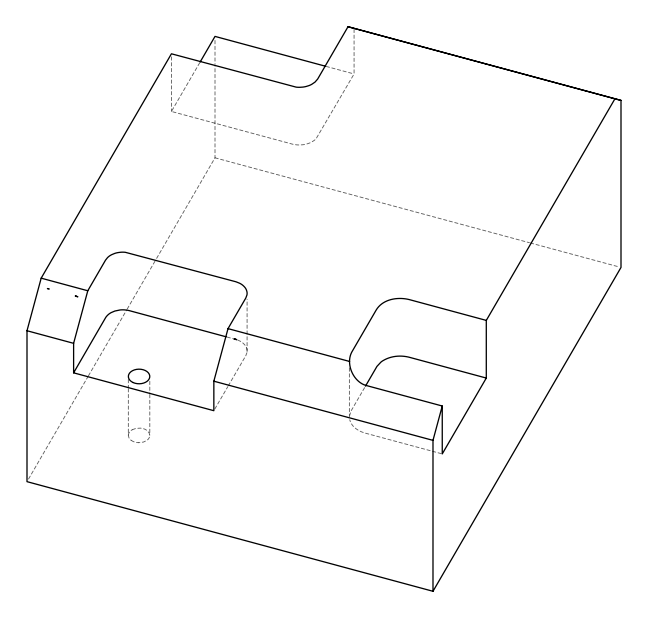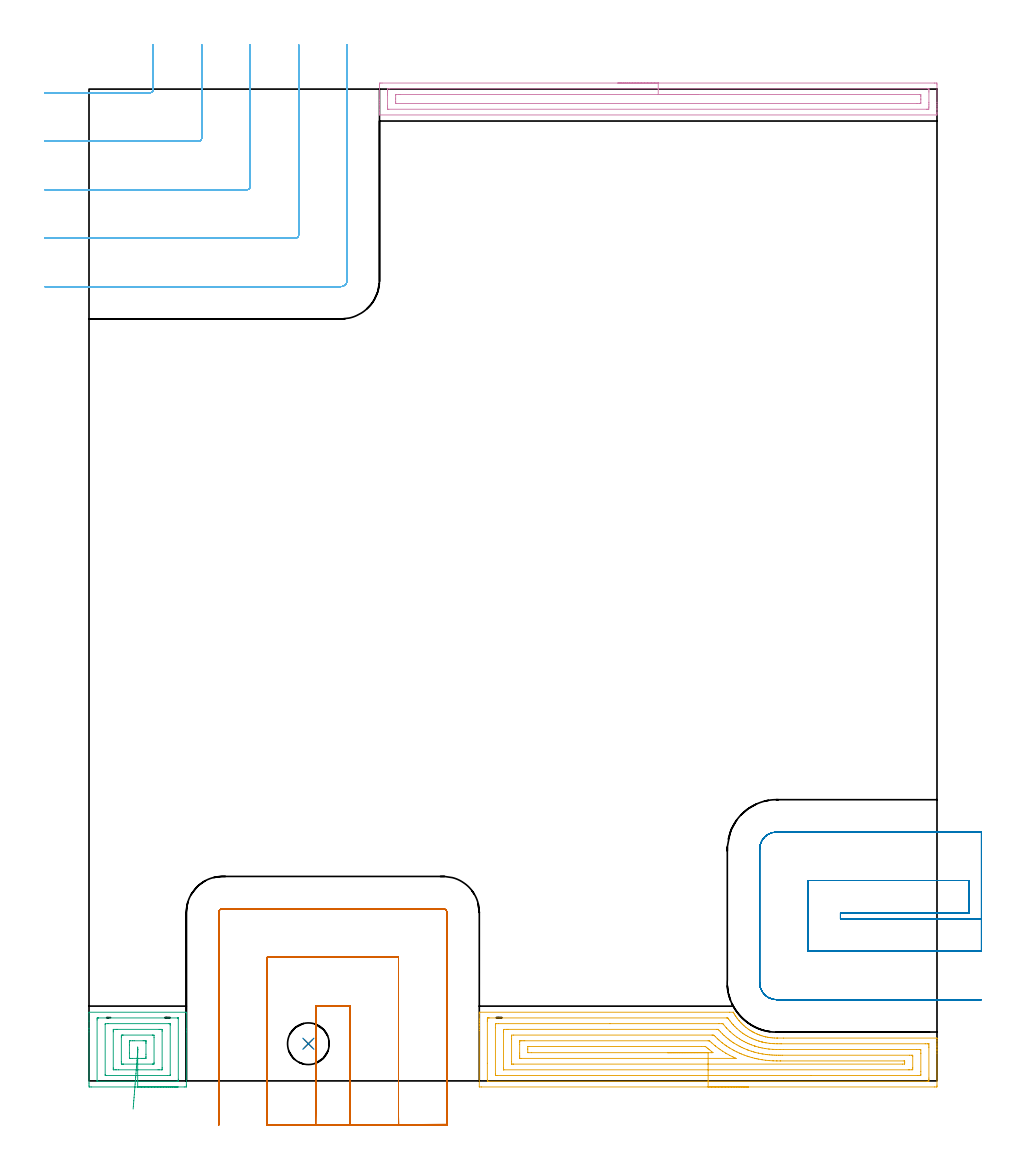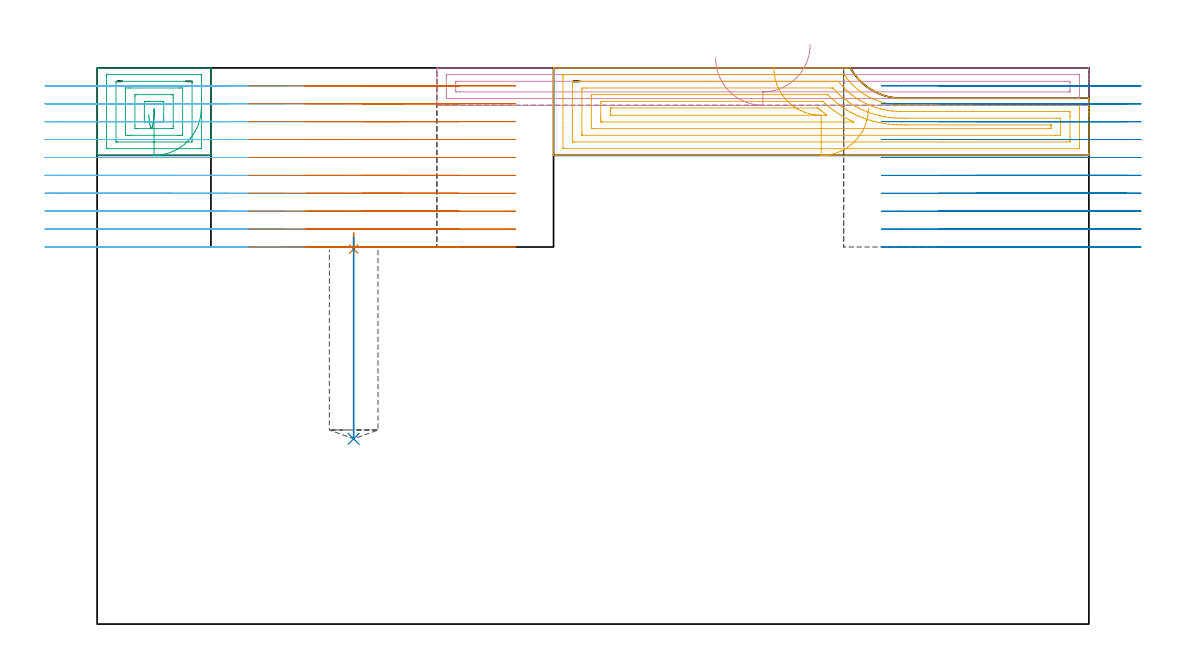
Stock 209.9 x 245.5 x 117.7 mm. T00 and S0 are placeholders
(PLAN: 8 operations, 3 tool changes, 38.9 min)
(1 SPOT_DRILL | STEP1POCKET | NXT0321_9005460120000 | 0.04 min | 4175 mm3)
(2 DRILL_BLIND_HOLE_INTO_CENTER | STEP1POCKET | NXT0301_074 | 0.18 min | 3334 mm3)
(3 AREA_MILL | FG_CHAMFER_SURFACE | UGT0205_001 | 1.64 min | 5447 mm3)
(4 AREA_MILL_1 | FG_CHAMFER_SURFACE_1 | UGT0205_001 | 3.53 min | 4460 mm3)
(5 AREA_MILL_2 | FG_CHAMFER_SURFACE_2 | UGT0205_001 | 5.85 min | 20714 mm3)
(6 MILL_CORNER_NOTCH_RECTANGULAR | CORNER_NOTCH_RECTANGULAR | NXT0201_012 | Follow Part, ap 4, ae 75% | 9.86 min | 154166 mm3)
(7 MILL_SLOT | SLOT_PARTIAL_RECTANGULAR | NXT0201_012 | Follow Part, ap 4, ae 75% | 9.92 min | 130879 mm3)
(8 MILL_SLOT_1 | SLOT_PARTIAL_RECTANGULAR_1 | NXT0201_012 | Follow Part, ap 4, ae 75% | 7.93 min | 109747 mm3)
(TOOL NXT0321_9005460120000 | NC Spot Drill, 142deg, 12mm, Carbide, Uncoated | D12 PA142 FL30 Z2)
(TOOL NXT0301_074 | Carbide Drill 10.3mm [860.1-1030-031A1-MM 2214] | D10.3 PA140 FL55 Z2)
(TOOL UGT0205_001 | Chamfer Mill 20 x 3 x 45 deg. | D20 FL50 Z2)
(TOOL NXT0201_012 | ENDMILL 16mm [2P460-1600-NA 1630] | D16 FL38 Z6)
(OP 1 SPOT_DRILL)
G17 G21 G94 G90
T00 M6
G54
G17 G0 G90 X54.3 Y9.2 S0 M3
G43 Z127.7 H0
G94 G81 G98 Z79.357 F250. R82.8
G80
M5
M2
(OP 2 DRILL_BLIND_HOLE_INTO_CENTER)
G17 G21 G94 G90
T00 M6
G54
G17 G0 G90 X54.3 Y9.2 S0 M3
G43 Z127.7 H1
G94 G81 G98 Z39.2 F250. R81.8
G80
M5
M2
(OP 3 AREA_MILL)
G17 G21 G94 G90
T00 M6
G54
G17 G0 G90 X22.05 Y-1.5 S1061 M3
G43 Z127.7 H0
Z109.2
G94 G1 X22.012 Z108.328 F250.
X21.898 Z107.463
X21.709 Z106.612
X21.447 Z105.78
X21.113 Z104.974
X20.71 Z104.2
X20.242 Z103.464
X19.71 Z102.772
X19.121 Z102.129
X18.478 Z101.54
X17.786 Z101.008
X17.05 Z100.54
X16.276 Z100.137
X15.47 Z99.803
X14.638 Z99.541
X13.786 Z99.352
X12.922 Z99.238
X12.05 Z99.2
X0.524
X0.085 Y-1.494 Z99.203
X0.008 Y-1.491 Z99.205
X0.004 Y-1.058 Z99.638
X0. Y-0.537 Z100.159
Y12.154 Z112.848
Y12.875 Z113.573
Y13.035 Z113.733
Y14.796 Z115.493
X0.001 Y16.842 Z117.54
X0.01 Y16.995 Z117.692
X0.081 Y17. Z117.7
X24.019
X24.09 Y16.995 Z117.692
X24.1 Y16.839 Z117.538
Y12.875 Z113.573
Y12.154 Z112.848
Y-1.058 Z99.638
X24.096 Y-1.422 Z99.274
X24.09 Y-1.492 Z99.205
X24.019 Y-1.498 Z99.198
X23.576 Y-1.5 Z99.2
X12.05
Y-0.086 Z100.614
X2.205
X2.088 Y-0.084 Z100.616
X2.031 Y-0.081 Z100.619
X2.01 Y-0.079 Z100.621
X2.007 Y-0.063 Z100.637
X2.003 Y-0.012 Z100.688
X2. Y0.118 Z100.818
X2.001 Y15.091 Z115.791
X2.005 Y15.386 Z116.086
X2.01 Y15.577 Z116.277
X2.099 Y15.58 Z116.28
X2.297 Y15.585 Z116.285
X2.389
X21.895 Y15.586 Z116.286
X22.012 Y15.584 Z116.284
X22.069 Y15.581 Z116.281
X22.09 Y15.579 Z116.279
X22.093 Y15.563 Z116.263
X22.097 Y15.512 Z116.212
X22.1 Y15.382 Z116.082
X22.099 Y0.409 Z101.109
X22.095 Y0.113 Z100.813
X22.09 Y-0.077 Z100.623
X22.001 Y-0.08 Z100.62
X21.803 Y-0.085 Z100.615
X21.711 Y-0.086 Z100.614
X12.05
Y1.328 Z102.028
X4.327 Y1.329 Z102.029
X4.07 Y1.333 Z102.033
X4.016 Y1.335 Z102.035
X4.005 Y1.445 Z102.145
X4.001 Y1.515 Z102.215
Y13.985 Z114.685
X4.005 Y14.055 Z114.755
X4.016 Y14.165 Z114.865
X4.07 Y14.167 Z114.867
X4.7 Y14.171 Z114.871
X19.772
X20.03 Y14.17 Z114.87
X20.065 Y14.168 Z114.868
X20.08 Y14.166 Z114.866
X20.09 Y14.124 Z114.824
X20.098 Y13.985 Z114.685
X20.1 Y13.915 Z114.615
Y13.846 Z114.546
X20.099 Y1.515 Z102.215
X20.095 Y1.445 Z102.145
X20.084 Y1.335 Z102.035
X20.03 Y1.333 Z102.033
X19.4 Y1.329 Z102.029
X12.05 Y1.328 Z102.028
Y2.743 Z103.443
X7.338
X6.73
X6.45 Y2.744 Z103.444
X6.056 Y2.748 Z103.448
X6.016 Y2.749 Z103.449
X6.01 Y2.801 Z103.501
X6.005 Y2.931 Z103.631
X6. Y3.19 Z103.89
Y12.154 Z112.854
X6.003 Y12.517 Z113.217
X6.007 Y12.698 Z113.398
X6.01 Y12.741 Z113.441
X6.017 Y12.751 Z113.451
X6.037 Y12.753 Z113.453
X6.125 Y12.755 Z113.455
X6.73 Y12.757 Z113.457
X7.009
X17.37
X17.65 Y12.756 Z113.456
X18.044 Y12.752 Z113.452
X18.084 Y12.751 Z113.451
X18.09 Y12.699 Z113.399
X18.095 Y12.569 Z113.269
X18.099 Y12.31 Z113.01
X18.1 Y3.346 Z104.046
X18.097 Y2.983 Z103.683
X18.093 Y2.802 Z103.502
X18.09 Y2.759 Z103.459
X18.083 Y2.749 Z103.449
X18.063 Y2.747 Z103.447
X17.975 Y2.745 Z103.445
X17.37 Y2.743 Z103.443
X17.091
X12.05
Y4.157 Z104.857
X8.504
X8.433
X8.292 Y4.159 Z104.859
X8.019 Y4.164 Z104.864
X8.01 Y4.227 Z104.927
X8.001 Y4.726 Z105.426
Y10.892 Z111.592
X8.007 Y11.273 Z111.973
X8.01 Y11.329 Z112.029
X8.222 Y11.338 Z112.038
X8.363 Y11.342 Z112.042
X8.433 Y11.343 Z112.043
X15.667
X15.808 Y11.341 Z112.041
X16.081 Y11.336 Z112.036
X16.09 Y11.273 Z111.973
X16.099 Y10.774 Z111.474
Y4.608 Z105.308
X16.093 Y4.227 Z104.927
X16.09 Y4.171 Z104.871
X15.878 Y4.162 Z104.862
X15.737 Y4.158 Z104.858
X15.667 Y4.157 Z104.857
X12.05
Y5.571 Z106.271
X10.697
X10.277
X10.137 Y5.573 Z106.273
X10.026 Y5.576 Z106.276
X10.015 Y5.577 Z106.277
X10.01 Y5.588 Z106.288
X10.005 Y5.635 Z106.335
X10.002 Y5.713 Z106.413
X10. Y6.869 Z107.569
Y8.906 Z109.606
X10.001 Y9.512 Z110.212
X10.004 Y9.783 Z110.483
X10.01 Y9.877 Z110.577
X10.023 Y9.922 Z110.622
X10.067 Y9.924 Z110.624
X10.277 Y9.926 Z110.626
X10.744 Y9.928 Z110.628
X11.163 Y9.929 Z110.629
X13.403
X13.823 Y9.928 Z110.628
X13.963 Y9.927 Z110.627
X14.074 Y9.924 Z110.624
X14.085 Y9.923 Z110.623
X14.09 Y9.912 Z110.612
X14.095 Y9.865 Z110.565
X14.098 Y9.786 Z110.486
X14.1 Y9.512 Z110.212
Y9.237 Z109.937
Y6.594 Z107.294
X14.099 Y5.988 Z106.688
X14.096 Y5.717 Z106.417
X14.09 Y5.623 Z106.323
X14.078 Y5.578 Z106.278
X14.033 Y5.576 Z106.276
X13.823 Y5.574 Z106.274
X13.356 Y5.571 Z106.271
X12.937
X12.05
Y7.129 Z107.829
X12.005 Y7.75 Z108.45
X12.004 Y7.796 Z108.496
X12.05 Y8.371 Z109.071
X12.095 Y7.75 Z108.45
X12.096 Y7.704 Z108.404
X12.05 Y7.129 Z107.829
X11.999 Y6.486 Z107.24
X11.943 Y5.796 Z106.71
X11.885 Y5.062 Z106.243
X11.823 Y4.29 Z105.841
X11.758 Y3.486 Z105.509
X11.692 Y2.656 Z105.248
X11.624 Y1.807 Z105.06
X11.555 Y0.944 Z104.948
X11.485 Y0.075 Z104.911
X11.416 Y-0.793 Z104.95
X11.347 Y-1.655 Z105.066
X11.279 Y-2.504 Z105.256
X11.212 Y-3.333 Z105.519
X11.148 Y-4.136 Z105.855
X11.086 Y-4.907 Z106.259
X11.028 Y-5.639 Z106.729
X10.973 Y-6.328 Z107.261
X10.921 Y-6.968 Z107.851
G0 Z127.7
M5
M2
(OP 4 AREA_MILL_1)
G17 G21 G94 G90
T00 M6
G54
G17 G0 G90 X130.9 Y247. S1061 M3
G43 Z127.7 H0
Z119.8
G94 G1 X130.938 Z118.928 F250.
X131.052 Z118.064
X131.241 Z117.212
X131.503 Z116.38
X131.837 Z115.574
X132.24 Z114.8
X132.708 Z114.064
X133.24 Z113.372
X133.829 Z112.729
X134.472 Z112.14
X135.164 Z111.608
X135.9 Z111.14
X136.674 Z110.737
X137.48 Z110.403
X138.312 Z110.141
X139.164 Z109.952
X140.028 Z109.838
X140.9 Z109.8
X209.276 Y246.999 Z109.801
X209.709 Y246.996 Z109.802
X209.89 Y246.992 Z109.806
X209.9 Y246.57 Z110.227
Y242.17 Z114.624
Y241.639 Z115.157
Y241.29 Z115.506
Y240.759 Z116.037
Y240.41 Z116.385
Y239.712 Z117.088
Y239.442 Z117.358
X209.899 Y239.096 Z117.694
X209.723 Y239.1 Z117.7
X72.077
X71.901 Y239.096 Z117.694
X71.9 Y239.442 Z117.358
Y239.712 Z117.088
Y240.41 Z116.385
Y241.639 Z115.157
Y242.17 Z114.624
Y242.785 Z114.011
Y246.304 Z110.493
X71.903 Y246.57 Z110.227
X71.91 Y246.992 Z109.806
X72.091 Y246.996 Z109.802
X72.524 Y247. Z109.8
X140.9
Y245.586 Z111.214
X207.595 Y245.585 Z111.215
X207.857 Y245.58 Z111.22
X207.884 Y245.579 Z111.221
X207.89 Y245.564 Z111.236
X207.896 Y245.53 Z111.27
X207.898 Y245.496 Z111.304
X207.9 Y245.284 Z111.516
Y244.81 Z111.99
Y242.17 Z114.63
Y241.765 Z115.035
X207.897 Y241.29 Z115.51
X207.891 Y240.893 Z115.907
X207.872 Y240.521 Z116.279
X207.488 Y240.516 Z116.284
X207.382 Y240.515 Z116.285
X74.205
X73.943 Y240.52 Z116.28
X73.916 Y240.521 Z116.279
X73.91 Y240.537 Z116.263
X73.904 Y240.57 Z116.23
X73.902 Y240.604 Z116.196
X73.9 Y240.816 Z115.984
Y241.29 Z115.51
Y243.93 Z112.87
Y244.335 Z112.465
X73.903 Y244.81 Z111.99
X73.909 Y245.207 Z111.593
X73.928 Y245.579 Z111.221
X74.312 Y245.584 Z111.216
X74.418 Y245.585 Z111.215
X140.9 Y245.586 Z111.214
Y244.172 Z112.628
X205.7 Y244.171 Z112.629
X205.782 Y244.17 Z112.63
X205.847 Y244.168 Z112.632
X205.882 Y244.165 Z112.635
X205.89 Y244.126 Z112.674
X205.896 Y243.93 Z112.87
X205.899 Y243.734 Z113.066
X205.9 Y243.05 Z113.75
Y242.854 Z113.946
X205.895 Y242.17 Z114.63
X205.892 Y241.981 Z114.819
X205.877 Y241.935 Z114.865
X205.823 Y241.933 Z114.867
X205.7 Y241.931 Z114.869
X205.052 Y241.929 Z114.871
X204.807
X76.1
X76.018 Y241.93 Z114.87
X75.953 Y241.932 Z114.868
X75.918 Y241.935 Z114.865
X75.91 Y241.974 Z114.826
X75.904 Y242.17 Z114.63
X75.901 Y242.366 Z114.434
X75.9 Y243.05 Z113.75
Y243.246 Z113.554
X75.905 Y243.93 Z112.87
X75.908 Y244.119 Z112.681
X75.923 Y244.165 Z112.635
X75.977 Y244.167 Z112.633
X76.1 Y244.169 Z112.631
X76.748 Y244.171 Z112.629
X76.993 Y244.172 Z112.628
X140.9
X141.772 Z112.666
X142.636 Z112.78
X143.488 Z112.969
X144.32 Z113.232
X145.126 Z113.565
X145.9 Z113.968
X146.636 Z114.437
X147.328 Z114.968
X147.971 Z115.557
X148.56 Z116.201
X149.092 Z116.893
X149.56 Z117.628
X149.963 Z118.402
X150.297 Z119.208
X150.559 Z120.04
X150.748 Z120.892
X150.862 Z121.757
X150.9 Z122.628
G0 Z127.7
M5
M2
(OP 5 AREA_MILL_2)
G17 G21 G94 G90
T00 M6
G54
G17 G0 G90 X163.25 Y-1.5 S1061 M3
G43 Z127.7 H0
Z109.2
G94 G1 X163.212 Z108.328 F250.
X163.098 Z107.463
X162.909 Z106.612
X162.647 Z105.78
X162.313 Z104.974
X161.91 Z104.2
X161.442 Z103.464
X160.91 Z102.772
X160.321 Z102.129
X159.678 Z101.539
X158.986 Z101.008
X158.25 Z100.54
X157.476 Z100.137
X156.67 Z99.803
X155.838 Z99.541
X154.987 Z99.352
X154.122 Z99.238
X153.25 Z99.2
X97.173
X96.724 Y-1.495 Z99.203
X96.61 Y-1.491 Z99.205
X96.6 Y-1.372 Z99.325
Y12.468 Z113.163
Y13.035 Z113.729
Y13.663 Z114.36
Y13.915 Z114.612
Y14.544 Z115.24
Y14.796 Z115.492
Y15.302 Z116.001
X96.601 Y16.748 Z117.446
X96.61 Y16.994 Z117.692
X96.728 Y17. Z117.7
X158.591
X159.466 Y16.998 Z117.698
X159.468
X159.683 Y16.625 Z117.325
X159.905 Y16.263 Z116.962
X160.001 Y16.117 Z116.816
X160.128 Y15.924 Z116.623
X160.361 Y15.59 Z116.289
X160.516 Y15.387 Z116.086
X160.876 Y14.944 Z115.643
X160.964 Y14.842 Z115.54
X161.004 Y14.796 Z115.494
X161.072 Y14.716 Z115.416
X161.25 Y14.51 Z115.209
X161.261 Y14.499 Z115.198
X161.406 Y14.356 Z115.052
X161.688 Y14.073 Z114.771
X161.853 Y13.917 Z114.617
X162.153 Y13.633 Z114.333
X162.586 Y13.278 Z113.976
X163.041 Y12.926 Z113.622
X163.304 Y12.741 Z113.439
X163.595 Y12.549 Z113.247
X163.916 Y12.349 Z113.046
X164.338 Y12.109 Z112.806
X164.376 Y12.089 Z112.785
X164.765 Y11.88 Z112.58
X165.267 Y11.652 Z112.348
X165.463 Y11.567 Z112.266
X165.536 Y11.536 Z112.236
X165.693 Y11.471 Z112.166
X165.712 Y11.465 Z112.159
X165.921 Y11.385 Z112.082
X166.136 Y11.305 Z112.002
X166.306 Y11.248 Z111.946
X166.582 Y11.157 Z111.854
X167.099 Y11.004 Z111.702
X167.194 Y10.98 Z111.678
X167.284 Y10.956 Z111.655
X167.471 Y10.912 Z111.612
X167.492 Y10.908 Z111.608
X167.545 Y10.897 Z111.597
X167.915 Y10.822 Z111.521
X168.36 Y10.746 Z111.443
X168.382 Y10.743 Z111.44
X168.467 Y10.731 Z111.429
X168.804 Y10.685 Z111.384
X169.272 Y10.641 Z111.338
X169.693 Y10.615 Z111.313
X170.162 Y10.604 Z111.298
X170.386 Y10.602 Z111.3
X170.427
X171.915 Y10.6
X209.772
X209.862 Y10.596 Z111.29
X209.887 Y10.559 Z111.254
X209.897 Y10.484 Z111.182
Y9.899 Z110.598
Y9.125 Z109.824
Y8.631 Z109.327
Y8.383 Z109.08
X209.898 Y7.75 Z108.447
Y7.502 Z108.199
Y6.869 Z107.563
X209.9 Y-1.058 Z99.639
X209.897 Y-1.375 Z99.322
X209.89 Y-1.492 Z99.205
X209.772 Y-1.499 Z99.199
X209.327 Y-1.5 Z99.2
X153.25
Y-0.086 Z100.614
X98.953 Y-0.085 Z100.615
X98.859 Y-0.084 Z100.616
X98.61 Y-0.079 Z100.621
X98.606 Y0. Z100.7
X98.602 Y0.171 Z100.871
X98.6 Y4.356 Z105.056
Y14.796 Z115.496
X98.602 Y15.144 Z115.844
X98.61 Y15.495 Z116.195
X98.614 Y15.579 Z116.279
X98.654 Y15.581 Z116.281
X98.754 Y15.584 Z116.284
X98.953 Y15.585 Z116.285
X99.045 Y15.586 Z116.286
X157.793 Y15.585 Z116.285
X157.992 Y15.584 Z116.284
X158.091 Y15.581 Z116.281
X158.135 Y15.579 Z116.279
X158.343 Y15.285 Z115.985
X158.591 Y14.936 Z115.636
X158.699 Y14.796 Z115.496
X159.094 Y14.298 Z114.998
X159.422 Y13.915 Z114.615
X159.481 Y13.849 Z114.549
X159.889 Y13.434 Z114.134
X160.293 Y13.035 Z113.735
X160.371 Y12.961 Z113.661
X161. Y12.412 Z113.112
X161.328 Y12.154 Z112.854
X161.805 Y11.809 Z112.509
X162.151 Y11.571 Z112.271
X162.265 Y11.498 Z112.198
X162.63 Y11.273 Z111.973
X163.041 Y11.039 Z111.739
X163.571 Y10.749 Z111.449
X163.931 Y10.578 Z111.278
X164.008 Y10.543 Z111.243
X164.353 Y10.392 Z111.092
X164.821 Y10.203 Z110.903
X165.134 Y10.083 Z110.783
X165.712 Y9.889 Z110.589
X165.877 Y9.838 Z110.538
X166.534 Y9.646 Z110.346
X166.602 Y9.628 Z110.328
X166.654 Y9.616 Z110.316
X167.127 Y9.512 Z110.212
X167.492 Y9.442 Z110.142
X167.578 Y9.426 Z110.126
X168.382 Y9.309 Z110.009
X168.613 Y9.283 Z109.983
X169.272 Y9.227 Z109.927
X169.578 Y9.209 Z109.909
X170.162 Y9.194 Z109.894
X170.488 Y9.189 Z109.889
X171.052 Y9.187 Z109.887
X171.381 Y9.186 Z109.886
X206.987 Y9.185 Z109.885
X207.547 Y9.183 Z109.883
X207.882 Y9.18 Z109.88
X207.887 Y9.176 Z109.876
X207.894 Y9.168 Z109.868
X207.897 Y8.631 Z109.331
Y8.284 Z108.984
X207.899 Y0.704 Z101.404
X207.898 Y0.357 Z101.057
X207.89 Y0.006 Z100.706
X207.886 Y-0.079 Z100.621
X207.846 Y-0.081 Z100.619
X207.746 Y-0.084 Z100.616
X207.547 Y-0.086 Z100.614
X207.455
X153.25
Y1.328 Z102.028
X100.992 Y1.329 Z102.029
X100.733 Y1.33 Z102.03
X100.647 Y1.332 Z102.032
X100.619 Y1.335 Z102.035
X100.61 Y1.337 Z102.037
X100.607 Y1.365 Z102.065
X100.603 Y1.453 Z102.153
X100.6 Y1.584 Z102.284
Y1.716 Z102.416
Y13.166 Z113.866
X100.602 Y13.915 Z114.615
X100.604 Y14.043 Z114.743
X100.613 Y14.164 Z114.864
X100.733 Y14.166 Z114.866
X101.365 Y14.171 Z114.871
X128.958
X155.92
X156.554 Y14.17 Z114.87
X156.81 Y14.166 Z114.866
X156.891 Y14.164 Z114.864
X156.968 Y14.074 Z114.774
X157.102 Y13.915 Z114.615
X157.701 Y13.201 Z113.901
X157.853 Y13.035 Z113.735
X158.591 Y12.288 Z112.988
X158.735 Y12.154 Z112.854
X159.481 Y11.503 Z112.203
X159.77 Y11.273 Z111.973
X160.371 Y10.823 Z111.523
X161.018 Y10.392 Z111.092
X161.261 Y10.24 Z110.94
X161.647 Y10.01 Z110.71
X162.151 Y9.741 Z110.441
X162.599 Y9.512 Z110.212
X163.041 Y9.308 Z110.008
X163.415 Y9.141 Z109.841
X163.931 Y8.936 Z109.636
X164.778 Y8.631 Z109.331
X164.821 Y8.616 Z109.316
X164.844 Y8.609 Z109.309
X165.712 Y8.361 Z109.061
X166.08 Y8.266 Z108.966
X166.602 Y8.153 Z108.853
X167.196 Y8.043 Z108.743
X167.492 Y7.997 Z108.697
X168.239 Y7.891 Z108.591
X168.382 Y7.877 Z108.577
X169.215 Y7.807 Z108.507
X169.272 Y7.804 Z108.504
X170.138 Y7.774 Z108.474
X170.162
X171.03 Y7.772 Z108.472
X171.921
X204.855 Y7.771 Z108.471
X205.747 Y7.769 Z108.469
X205.767 Y7.768 Z108.468
X205.888 Y7.75 Z108.45
X205.893 Y7.625 Z108.325
X205.897 Y6.869 Z107.569
X205.898 Y6.74 Z107.44
X205.899 Y2.335 Z103.035
X205.897 Y1.584 Z102.284
X205.895 Y1.457 Z102.157
X205.887 Y1.335 Z102.035
X205.767 Y1.334 Z102.034
X205.135 Y1.329 Z102.029
X178.748 Y1.328 Z102.028
X153.25
Y2.743 Z103.443
X102.694
X102.65 Y2.744 Z103.444
X102.62 Y2.747 Z103.447
X102.61 Y2.749 Z103.449
X102.608 Y2.765 Z103.465
X102.603 Y2.929 Z103.629
X102.6 Y3.26 Z103.96
X102.601 Y12.154 Z112.854
X102.606 Y12.551 Z113.251
X102.61 Y12.744 Z113.444
X102.801 Y12.75 Z113.45
X103.404 Y12.755 Z113.455
X103.684 Y12.757 Z113.457
X155.311
X155.615 Y12.755 Z113.455
X155.691 Y12.753 Z113.453
X155.725 Y12.751 Z113.451
X155.771 Y12.71 Z113.41
X155.92 Y12.547 Z113.247
X156.284 Y12.154 Z112.854
X156.81 Y11.621 Z112.321
X157.17 Y11.273 Z111.973
X157.701 Y10.81 Z111.51
X158.201 Y10.392 Z111.092
X158.591 Y10.094 Z110.794
X158.928 Y9.844 Z110.544
X159.411 Y9.512 Z110.212
X159.481 Y9.465 Z110.165
X159.624 Y9.37 Z110.07
X160.371 Y8.928 Z109.628
X160.91 Y8.631 Z109.331
X161.261 Y8.449 Z109.149
X161.63 Y8.266 Z108.966
X162.151 Y8.035 Z108.735
X162.825 Y7.75 Z108.45
X163.041 Y7.666 Z108.366
X163.178 Y7.615 Z108.315
X163.931 Y7.357 Z108.057
X164.508 Y7.179 Z107.879
X164.821 Y7.091 Z107.791
X165.669 Y6.869 Z107.569
X165.712 Y6.86 Z107.56
X165.724 Y6.857 Z107.557
X166.602 Y6.691 Z107.391
X166.822 Y6.651 Z107.351
X167.492 Y6.555 Z107.255
X167.861 Y6.504 Z107.204
X168.382 Y6.455 Z107.155
X168.838 Y6.418 Z107.118
X169.272 Y6.393 Z107.093
X169.772 Y6.374 Z107.074
X170.162 Y6.366 Z107.066
X170.677 Y6.36 Z107.06
X171.052 Y6.358 Z107.058
X171.569
X203.096 Y6.356 Z107.056
X203.618 Y6.354 Z107.054
X203.805 Y6.35 Z107.05
X203.888 Y6.341 Z107.041
X203.897 Y6.077 Z106.777
X203.898 Y3.346 Z104.046
X203.893 Y2.949 Z103.649
X203.889 Y2.757 Z103.457
X203.699 Y2.749 Z103.449
X203.096 Y2.745 Z103.445
X202.816 Y2.743 Z103.443
X153.25
Y4.157 Z104.857
X105.113
X104.971 Y4.158 Z104.858
X104.689 Y4.162 Z104.862
X104.613 Y4.164 Z104.864
X104.609 Y4.17 Z104.87
X104.605 Y4.189 Z104.889
X104.602 Y4.227 Z104.927
X104.6 Y4.804 Z105.504
X104.601 Y10.392 Z111.092
X104.603 Y10.967 Z111.667
X104.61 Y11.273 Z111.973
X104.626 Y11.336 Z112.036
X105.113 Y11.343 Z112.043
X154.211 Y11.342 Z112.042
X154.352 Y11.341 Z112.041
X154.629 Y11.336 Z112.036
X154.696 Y11.273 Z111.973
X155.03 Y10.948 Z111.648
X155.605 Y10.392 Z111.092
X155.92 Y10.115 Z110.815
X156.634 Y9.512 Z110.212
X156.81 Y9.369 Z110.069
X157.44 Y8.889 Z109.589
X157.701 Y8.71 Z109.41
X157.819 Y8.631 Z109.331
X158.286 Y8.328 Z109.028
X158.591 Y8.141 Z108.841
X159.25 Y7.75 Z108.45
X159.481 Y7.62 Z108.32
X159.772 Y7.462 Z108.162
X160.371 Y7.167 Z107.867
X161.009 Y6.869 Z107.569
X161.261 Y6.759 Z107.459
X161.455 Y6.677 Z107.377
X162.151 Y6.403 Z107.103
X162.892 Y6.137 Z106.837
X163.041 Y6.087 Z106.787
X163.35 Y5.988 Z106.688
X163.931 Y5.818 Z106.518
X164.172 Y5.75 Z106.45
X164.821 Y5.589 Z106.289
X165.346 Y5.47 Z106.17
X165.712 Y5.398 Z106.098
X166.447 Y5.261 Z105.961
X166.602 Y5.237 Z105.937
X167.492 Y5.107 Z105.807
X168.382 Y5.027 Z105.727
X168.471 Y5.02 Z105.72
X169.272 Y4.974 Z105.674
X169.413 Y4.968 Z105.668
X170.162 Y4.949 Z105.649
X170.325 Y4.946 Z105.646
X171.052 Y4.944 Z105.644
X171.218
X201.73 Y4.942 Z105.642
X201.853 Y4.941 Z105.641
X201.883 Y4.938 Z105.638
X201.888 Y4.936 Z105.636
X201.892 Y4.927 Z105.627
X201.895 Y4.886 Z105.586
X201.896 Y4.534 Z105.234
X201.888 Y4.227 Z104.927
X201.874 Y4.164 Z104.864
X201.387 Y4.157 Z104.857
X153.25
Y5.571 Z106.271
X106.964
X106.823 Y5.572 Z106.272
X106.711 Y5.575 Z106.275
X106.638 Y5.578 Z106.278
X106.61 Y5.585 Z106.285
X106.608 Y5.629 Z106.329
X106.603 Y5.988 Z106.688
X106.6 Y6.348 Z107.048
Y6.869 Z107.569
Y8.991 Z109.691
X106.602 Y9.512 Z110.212
X106.605 Y9.867 Z110.567
X106.609 Y9.917 Z110.617
X106.649 Y9.922 Z110.622
X106.753 Y9.925 Z110.625
X106.964 Y9.927 Z110.627
X107.433 Y9.929 Z110.629
X107.854
X153.25 Y9.928 Z110.628
X153.391 Y9.927 Z110.627
X153.503 Y9.925 Z110.625
X153.574 Y9.922 Z110.622
X153.629 Y9.889 Z110.589
X154.035 Y9.512 Z110.212
X154.14 Y9.417 Z110.117
X154.873 Y8.786 Z109.486
X155.03 Y8.654 Z109.354
X155.059 Y8.631 Z109.331
X155.92 Y7.976 Z108.676
X156.24 Y7.75 Z108.45
X156.81 Y7.367 Z108.067
X157.614 Y6.869 Z107.569
X157.701 Y6.817 Z107.517
X157.83 Y6.741 Z107.441
X158.591 Y6.327 Z107.027
X159.258 Y5.988 Z106.688
X159.481 Y5.882 Z106.582
X160.055 Y5.617 Z106.317
X160.131 Y5.58 Z106.28
X160.134 Y5.577 Z106.277
X160.127 Y5.575 Z106.275
X160.052 Y5.572 Z106.272
X159.971 Y5.571 Z106.271
X159.903
X153.25
Y6.985 Z107.685
X109.517
X108.744 Y6.99 Z107.69
X108.62 Y6.992 Z107.692
X108.61 Y7.001 Z107.701
X108.603 Y7.009 Z107.709
X108.6 Y7.75 Z108.45
Y7.893 Z108.593
X108.61 Y8.505 Z109.205
X108.649 Y8.508 Z109.208
X108.744 Y8.512 Z109.212
X108.862 Y8.514 Z109.214
X151.587 Y8.515 Z109.215
X152.36 Y8.513 Z109.213
X152.481 Y8.511 Z109.211
X152.569 Y8.508 Z109.208
X152.8 Y8.329 Z109.029
X153.065 Y8.11 Z108.81
X153.25 Y7.957 Z108.657
X153.504 Y7.75 Z108.45
X154.14 Y7.246 Z107.946
X154.4 Y7.039 Z107.739
X154.448 Y7. Z107.7
X154.375 Y6.992 Z107.692
X154.14 Y6.988 Z107.688
X154.022 Y6.986 Z107.686
X153.25 Y6.985 Z107.685
X152.378 Y6.984 Z107.722
X151.513 Y6.983 Z107.835
X150.661 Y6.982 Z108.023
X149.829 Y6.981 Z108.285
X149.023 Z108.618
X148.249 Y6.98 Z109.02
X147.512 Y6.979 Z109.487
X146.82 Y6.978 Z110.018
X146.176 Y6.977 Z110.606
X145.586 Z111.249
X145.054 Y6.976 Z111.94
X144.584 Z112.676
X144.181 Y6.975 Z113.449
X143.846 Z114.255
X143.583 Z115.086
X143.393 Y6.974 Z115.938
X143.278 Z116.803
X143.239 Z117.674
G0 Z127.7
M5
M2
(OP 6 MILL_CORNER_NOTCH_RECTANGULAR)
G17 G21 G94 G90
T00 M6
G54
G17 G0 G90 X-11. Y244.6 S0 M3
G43 Z127.7 H1
Z113.91
G94 G1 X-8. F250.
X15.104 F500.
G3 X15.9 Y245.396 R0.8
G1 Y253.5
Y256.5 F250.
G0 Z127.7
X-11. Y232.6
Z113.91
G1 X-8.
X27.104 F500.
G3 X27.9 Y233.396 R0.8
G1 Y253.5
Y256.5 F250.
G0 Z127.7
X-11. Y220.6
Z113.91
G1 X-8.
X39.104 F500.
G3 X39.9 Y221.396 R0.8
G1 Y253.5
Y256.5 F250.
G0 Z127.7
X-11. Y208.6
Z113.91
G1 X-8.
X51.103 F500.
G3 X51.9 Y209.397 R0.8
G1 Y253.5
Y256.5 F250.
G0 Z127.7
X-11. Y196.6
Z113.91
G1 X-8.
X62.3 F500.
G3 X63.9 Y198.2 R1.6
G1 Y253.5
Y256.5 F250.
G0 Z127.7
X-11. Y244.6
Z110.12
G1 X-8.
X15.104 F500.
G3 X15.9 Y245.396 R0.8
G1 Y253.5
Y256.5 F250.
G0 Z127.7
X-11. Y232.6
Z110.12
G1 X-8.
X27.104 F500.
G3 X27.9 Y233.396 R0.8
G1 Y253.5
Y256.5 F250.
G0 Z127.7
X-11. Y220.6
Z110.12
G1 X-8.
X39.104 F500.
G3 X39.9 Y221.396 R0.8
G1 Y253.5
Y256.5 F250.
G0 Z127.7
X-11. Y208.6
Z110.12
G1 X-8.
X51.103 F500.
G3 X51.9 Y209.397 R0.8
G1 Y253.5
Y256.5 F250.
G0 Z127.7
X-11. Y196.6
Z110.12
G1 X-8.
X62.3 F500.
G3 X63.9 Y198.2 R1.6
G1 Y253.5
Y256.5 F250.
G0 Z127.7
X-11. Y244.6
Z106.33
G1 X-8.
X15.104 F500.
G3 X15.9 Y245.396 R0.8
G1 Y253.5
Y256.5 F250.
G0 Z127.7
X-11. Y232.6
Z106.33
G1 X-8.
X27.104 F500.
G3 X27.9 Y233.396 R0.8
G1 Y253.5
Y256.5 F250.
G0 Z127.7
X-11. Y220.6
Z106.33
G1 X-8.
X39.104 F500.
G3 X39.9 Y221.396 R0.8
G1 Y253.5
Y256.5 F250.
G0 Z127.7
X-11. Y208.6
Z106.33
G1 X-8.
X51.103 F500.
G3 X51.9 Y209.397 R0.8
G1 Y253.5
Y256.5 F250.
G0 Z127.7
X-11. Y196.6
Z106.33
G1 X-8.
X62.3 F500.
G3 X63.9 Y198.2 R1.6
G1 Y253.5
Y256.5 F250.
G0 Z127.7
X-11. Y244.6
Z102.54
G1 X-8.
X15.104 F500.
G3 X15.9 Y245.396 R0.8
G1 Y253.5
Y256.5 F250.
G0 Z127.7
X-11. Y232.6
Z102.54
G1 X-8.
X27.104 F500.
G3 X27.9 Y233.396 R0.8
G1 Y253.5
Y256.5 F250.
G0 Z127.7
X-11. Y220.6
Z102.54
G1 X-8.
X39.104 F500.
G3 X39.9 Y221.396 R0.8
G1 Y253.5
Y256.5 F250.
G0 Z127.7
X-11. Y208.6
Z102.54
G1 X-8.
X51.103 F500.
G3 X51.9 Y209.397 R0.8
G1 Y253.5
Y256.5 F250.
G0 Z127.7
X-11. Y196.6
Z102.54
G1 X-8.
X62.3 F500.
G3 X63.9 Y198.2 R1.6
G1 Y253.5
Y256.5 F250.
G0 Z127.7
X-11. Y244.6
Z98.75
G1 X-8.
X15.104 F500.
G3 X15.9 Y245.396 R0.8
G1 Y253.5
Y256.5 F250.
G0 Z127.7
X-11. Y232.6
Z98.75
G1 X-8.
X27.104 F500.
G3 X27.9 Y233.396 R0.8
G1 Y253.5
Y256.5 F250.
G0 Z127.7
X-11. Y220.6
Z98.75
G1 X-8.
X39.104 F500.
G3 X39.9 Y221.396 R0.8
G1 Y253.5
Y256.5 F250.
G0 Z127.7
X-11. Y208.6
Z98.75
G1 X-8.
X51.103 F500.
G3 X51.9 Y209.397 R0.8
G1 Y253.5
Y256.5 F250.
G0 Z127.7
X-11. Y196.6
Z98.75
G1 X-8.
X62.3 F500.
G3 X63.9 Y198.2 R1.6
G1 Y253.5
Y256.5 F250.
G0 Z127.7
X-11. Y244.6
Z94.96
G1 X-8.
X15.104 F500.
G3 X15.9 Y245.396 R0.8
G1 Y253.5
Y256.5 F250.
G0 Z127.7
X-11. Y232.6
Z94.96
G1 X-8.
X27.104 F500.
G3 X27.9 Y233.396 R0.8
G1 Y253.5
Y256.5 F250.
G0 Z127.7
X-11. Y220.6
Z94.96
G1 X-8.
X39.104 F500.
G3 X39.9 Y221.396 R0.8
G1 Y253.5
Y256.5 F250.
G0 Z127.7
X-11. Y208.6
Z94.96
G1 X-8.
X51.103 F500.
G3 X51.9 Y209.397 R0.8
G1 Y253.5
Y256.5 F250.
G0 Z127.7
X-11. Y196.6
Z94.96
G1 X-8.
X62.3 F500.
G3 X63.9 Y198.2 R1.6
G1 Y253.5
Y256.5 F250.
G0 Z127.7
X-11. Y244.6
Z91.17
G1 X-8.
X15.104 F500.
G3 X15.9 Y245.396 R0.8
G1 Y253.5
Y256.5 F250.
G0 Z127.7
X-11. Y232.6
Z91.17
G1 X-8.
X27.104 F500.
G3 X27.9 Y233.396 R0.8
G1 Y253.5
Y256.5 F250.
G0 Z127.7
X-11. Y220.6
Z91.17
G1 X-8.
X39.104 F500.
G3 X39.9 Y221.396 R0.8
G1 Y253.5
Y256.5 F250.
G0 Z127.7
X-11. Y208.6
Z91.17
G1 X-8.
X51.103 F500.
G3 X51.9 Y209.397 R0.8
G1 Y253.5
Y256.5 F250.
G0 Z127.7
X-11. Y196.6
Z91.17
G1 X-8.
X62.3 F500.
G3 X63.9 Y198.2 R1.6
G1 Y253.5
Y256.5 F250.
G0 Z127.7
X-11. Y244.6
Z87.38
G1 X-8.
X15.104 F500.
G3 X15.9 Y245.396 R0.8
G1 Y253.5
Y256.5 F250.
G0 Z127.7
X-11. Y232.6
Z87.38
G1 X-8.
X27.104 F500.
G3 X27.9 Y233.396 R0.8
G1 Y253.5
Y256.5 F250.
G0 Z127.7
X-11. Y220.6
Z87.38
G1 X-8.
X39.104 F500.
G3 X39.9 Y221.396 R0.8
G1 Y253.5
Y256.5 F250.
G0 Z127.7
X-11. Y208.6
Z87.38
G1 X-8.
X51.103 F500.
G3 X51.9 Y209.397 R0.8
G1 Y253.5
Y256.5 F250.
G0 Z127.7
X-11. Y196.6
Z87.38
G1 X-8.
X62.3 F500.
G3 X63.9 Y198.2 R1.6
G1 Y253.5
Y256.5 F250.
G0 Z127.7
X-11. Y244.6
Z83.59
G1 X-8.
X15.104 F500.
G3 X15.9 Y245.396 R0.8
G1 Y253.5
Y256.5 F250.
G0 Z127.7
X-11. Y232.6
Z83.59
G1 X-8.
X27.104 F500.
G3 X27.9 Y233.396 R0.8
G1 Y253.5
Y256.5 F250.
G0 Z127.7
X-11. Y220.6
Z83.59
G1 X-8.
X39.104 F500.
G3 X39.9 Y221.396 R0.8
G1 Y253.5
Y256.5 F250.
G0 Z127.7
X-11. Y208.6
Z83.59
G1 X-8.
X51.103 F500.
G3 X51.9 Y209.397 R0.8
G1 Y253.5
Y256.5 F250.
G0 Z127.7
X-11. Y196.6
Z83.59
G1 X-8.
X62.3 F500.
G3 X63.9 Y198.2 R1.6
G1 Y253.5
Y256.5 F250.
G0 Z127.7
X-11. Y244.6
Z79.8
G1 X-8.
X15.104 F500.
G3 X15.9 Y245.396 R0.8
G1 Y253.5
Y256.5 F250.
G0 Z127.7
X-11. Y232.6
Z79.8
G1 X-8.
X27.104 F500.
G3 X27.9 Y233.396 R0.8
G1 Y253.5
Y256.5 F250.
G0 Z127.7
X-11. Y220.6
Z79.8
G1 X-8.
X39.104 F500.
G3 X39.9 Y221.396 R0.8
G1 Y253.5
Y256.5 F250.
G0 Z127.7
X-11. Y208.6
Z79.8
G1 X-8.
X51.103 F500.
G3 X51.9 Y209.397 R0.8
G1 Y253.5
Y256.5 F250.
G0 Z127.7
X-11. Y196.6
Z79.8
G1 X-8.
X62.3 F500.
G3 X63.9 Y198.2 R1.6
G1 Y253.5
Y256.5 F250.
G0 Z127.7
M5
M2
(OP 7 MILL_SLOT)
G17 G21 G94 G90
T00 M6
G54
G17 G0 G90 X64.633 Y-11. S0 M3
G43 Z127.7 H1
Z113.91
G94 G1 X64.601 Y-8. F250.
G2 X64.6 Y-7.746 R24. F500.
G1 Y18.6
X56.1
Y-7.746
G2 X56.099 Y-8. R24.
G1 X56.067 Y-11. F250.
X76.666 Y-10.999
X76.603 Y-8.
G2 X76.6 Y-7.746 R12. F500.
G1 Y30.6
X44.1
Y-7.746
G2 X44.097 Y-8. R12.
G1 X44.034 Y-10.999 F250.
X88.6 Y-10.746
Y-7.746
Y41.7 F500.
G3 X87.7 Y42.6 R0.9
G1 X33.
G3 X32.1 Y41.7 R0.9
G1 Y-7.746
Y-10.746 F250.
G0 X64.633 Y-11. Z110.12
G1 X64.601 Y-8.
G2 X64.6 Y-7.746 R24. F500.
G1 Y18.6
X56.1
Y-7.746
G2 X56.099 Y-8. R24.
G1 X56.067 Y-11. F250.
X76.666 Y-10.999
X76.603 Y-8.
G2 X76.6 Y-7.746 R12. F500.
G1 Y30.6
X44.1
Y-7.746
G2 X44.097 Y-8. R12.
G1 X44.034 Y-10.999 F250.
X88.6 Y-10.746
Y-7.746
Y41.7 F500.
G3 X87.7 Y42.6 R0.9
G1 X33.
G3 X32.1 Y41.7 R0.9
G1 Y-7.746
Y-10.746 F250.
G0 X64.602 Y-11. Z106.33
G1 X64.6 Y-8.
Y18.6 F500.
X56.1
Y-8.
X56.098 Y-11. F250.
X76.604
X76.6 Y-8.
Y30.6 F500.
X44.1
Y-8.
X44.096 Y-11. F250.
X88.6 Y-10.985
Y-7.985
Y41.7 F500.
G3 X87.7 Y42.6 R0.9
G1 X33.
G3 X32.1 Y41.7 R0.9
G1 Y-7.985
Y-10.985 F250.
G0 X64.6 Y-11. Z102.54
G1 Y-8.
Y18.6 F500.
X56.1
Y-8.
Y-11. F250.
X76.6
Y-8.
Y30.6 F500.
X44.1
Y-8.
Y-11. F250.
X88.6
Y-8.
Y41.7 F500.
G3 X87.7 Y42.6 R0.9
G1 X33.
G3 X32.1 Y41.7 R0.9
G1 Y-8.
Y-11. F250.
G0 X64.6 Z98.75
G1 Y-8.
Y18.6 F500.
X56.1
Y-8.
Y-11. F250.
X76.6
Y-8.
Y30.6 F500.
X44.1
Y-8.
Y-11. F250.
X88.6
Y-8.
Y41.7 F500.
G3 X87.7 Y42.6 R0.9
G1 X33.
G3 X32.1 Y41.7 R0.9
G1 Y-8.
Y-11. F250.
G0 X64.6 Z94.96
G1 Y-8.
Y18.6 F500.
X56.1
Y-8.
Y-11. F250.
X76.6
Y-8.
Y30.6 F500.
X44.1
Y-8.
Y-11. F250.
X88.6
Y-8.
Y41.7 F500.
G3 X87.7 Y42.6 R0.9
G1 X33.
G3 X32.1 Y41.7 R0.9
G1 Y-8.
Y-11. F250.
G0 X64.6 Z91.17
G1 Y-8.
Y18.6 F500.
X56.1
Y-8.
Y-11. F250.
X76.6
Y-8.
Y30.6 F500.
X44.1
Y-8.
Y-11. F250.
X88.6
Y-8.
Y41.7 F500.
G3 X87.7 Y42.6 R0.9
G1 X33.
G3 X32.1 Y41.7 R0.9
G1 Y-8.
Y-11. F250.
G0 X64.6 Z87.38
G1 Y-8.
Y18.6 F500.
X56.1
Y-8.
Y-11. F250.
X76.6
Y-8.
Y30.6 F500.
X44.1
Y-8.
Y-11. F250.
X88.6
Y-8.
Y41.7 F500.
G3 X87.7 Y42.6 R0.9
G1 X33.
G3 X32.1 Y41.7 R0.9
G1 Y-8.
Y-11. F250.
G0 X64.6 Z83.59
G1 Y-8.
Y18.6 F500.
X56.1
Y-8.
Y-11. F250.
X76.6
Y-8.
Y30.6 F500.
X44.1
Y-8.
Y-11. F250.
X88.6
Y-8.
Y41.7 F500.
G3 X87.7 Y42.6 R0.9
G1 X33.
G3 X32.1 Y41.7 R0.9
G1 Y-8.
Y-11. F250.
G0 X64.6 Z79.8
G1 Y-8.
Y18.6 F500.
X56.1
Y-8.
Y-11. F250.
X76.6
Y-8.
Y30.6 F500.
X44.1
Y-8.
Y-11. F250.
X88.6
Y-8.
Y41.7 F500.
G3 X87.7 Y42.6 R0.9
G1 X33.
G3 X32.1 Y41.7 R0.9
G1 Y-8.
Y-11. F250.
G0 Z127.7
M5
M2
(OP 8 MILL_SLOT_1)
G17 G21 G94 G90
T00 M6
G54
G17 G0 G90 X220.9 Y40.1 S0 M3
G43 Z127.7 H1
Z113.91
G94 G1 X217.9 F250.
X186. F500.
Y41.6
X217.9
Y49.6
X178.
Y32.1
X217.9
X220.9 F250.
Y61.6
X217.9
X170.2 F500.
G3 X166. Y57.4 R4.2
G1 Y24.3
G3 X170.2 Y20.1 R4.2
G1 X217.9
X220.9 F250.
G0 Y40.1 Z110.12
G1 X217.9
X186. F500.
Y41.6
X217.9
Y49.6
X178.
Y32.1
X217.9
X220.9 F250.
Y61.6
X217.9
X170.2 F500.
G3 X166. Y57.4 R4.2
G1 Y24.3
G3 X170.2 Y20.1 R4.2
G1 X217.9
X220.9 F250.
G0 Y40.1 Z106.33
G1 X217.9
X186. F500.
Y41.6
X217.9
Y49.6
X178.
Y32.1
X217.9
X220.9 F250.
Y61.6
X217.9
X170.2 F500.
G3 X166. Y57.4 R4.2
G1 Y24.3
G3 X170.2 Y20.1 R4.2
G1 X217.9
X220.9 F250.
G0 Y40.1 Z102.54
G1 X217.9
X186. F500.
Y41.6
X217.9
Y49.6
X178.
Y32.1
X217.9
X220.9 F250.
Y61.6
X217.9
X170.2 F500.
G3 X166. Y57.4 R4.2
G1 Y24.3
G3 X170.2 Y20.1 R4.2
G1 X217.9
X220.9 F250.
G0 Y40.1 Z98.75
G1 X217.9
X186. F500.
Y41.6
X217.9
Y49.6
X178.
Y32.1
X217.9
X220.9 F250.
Y61.6
X217.9
X170.2 F500.
G3 X166. Y57.4 R4.2
G1 Y24.3
G3 X170.2 Y20.1 R4.2
G1 X217.9
X220.9 F250.
G0 Y40.1 Z94.96
G1 X217.9
X186. F500.
Y41.6
X217.9
Y49.6
X178.
Y32.1
X217.9
X220.9 F250.
Y61.6
X217.9
X170.2 F500.
G3 X166. Y57.4 R4.2
G1 Y24.3
G3 X170.2 Y20.1 R4.2
G1 X217.9
X220.9 F250.
G0 Y40.1 Z91.17
G1 X217.9
X186. F500.
Y41.6
X217.9
Y49.6
X178.
Y32.1
X217.9
X220.9 F250.
Y61.6
X217.9
X170.2 F500.
G3 X166. Y57.4 R4.2
G1 Y24.3
G3 X170.2 Y20.1 R4.2
G1 X217.9
X220.9 F250.
G0 Y40.1 Z87.38
G1 X217.9
X186. F500.
Y41.6
X217.9
Y49.6
X178.
Y32.1
X217.9
X220.9 F250.
Y61.6
X217.9
X170.2 F500.
G3 X166. Y57.4 R4.2
G1 Y24.3
G3 X170.2 Y20.1 R4.2
G1 X217.9
X220.9 F250.
G0 Y40.1 Z83.59
G1 X217.9
X186. F500.
Y41.6
X217.9
Y49.6
X178.
Y32.1
X217.9
X220.9 F250.
Y61.6
X217.9
X170.2 F500.
G3 X166. Y57.4 R4.2
G1 Y24.3
G3 X170.2 Y20.1 R4.2
G1 X217.9
X220.9 F250.
G0 Y40.1 Z79.8
G1 X217.9
X186. F500.
Y41.6
X217.9
Y49.6
X178.
Y32.1
X217.9
X220.9 F250.
Y61.6
X217.9
X170.2 F500.
G3 X166. Y57.4 R4.2
G1 Y24.3
G3 X170.2 Y20.1 R4.2
G1 X217.9
X220.9 F250.
G0 Z127.7
M5
M2
